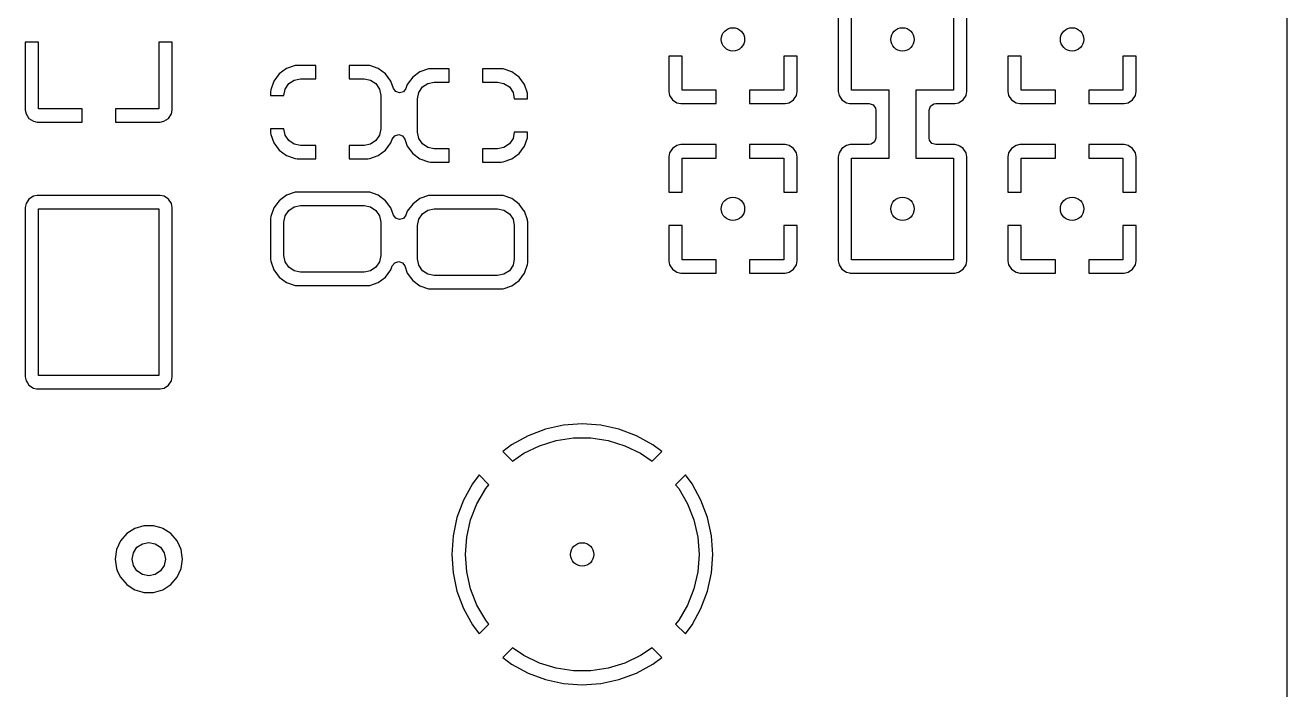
# Model space of a CAD drawing. Extents: x 0.21 to 2.99, y 0.21 to 2.19.
# Drawn here: x 2.246 to 2.99, y 1.379 to 1.771 of the extents above; entities that cross this region are included whole.
import ezdxf

# ---------------------------------------------------------------- set-up
doc = ezdxf.new("R2010")
doc.units = 0
doc.header["$MEASUREMENT"] = 0
doc.layers.add('BLACK', color=7, linetype='CONTINUOUS')

msp = doc.modelspace()

# ---------------------------------------------------------------- linework, layer by layer
at = {"layer": 'BLACK', "linetype": 'CONTINUOUS'}
for p, q in [((2.98959, 2.18429), (2.98959, 0.215709)), ((2.80089, 1.75276), (2.80089, 1.79338)), ((2.79299, 1.7926), (2.79299, 1.7326)), ((2.73299, 1.7326), (2.73299, 1.78146)), ((2.7251, 1.77658), (2.7251, 1.73182)), ((2.25354, 1.76102), (2.24567, 1.76102)), ((2.24567, 1.76102), (2.24567, 1.72088)), ((2.25354, 1.72165), (2.25354, 1.76102)), ((2.33228, 1.76102), (2.32441, 1.76102)), ((2.32441, 1.76102), (2.32441, 1.72165)), ((2.33228, 1.72953), (2.33228, 1.76102)), ((2.62512, 1.75276), (2.62512, 1.75276)), ((2.62512, 1.75276), (2.62512, 1.73182)), ((2.63299, 1.75276), (2.62512, 1.75276)), ((2.63299, 1.7326), (2.63299, 1.75276)), ((2.70087, 1.75276), (2.69299, 1.75276)), ((2.69299, 1.75276), (2.69299, 1.7326)), ((2.70087, 1.73182), (2.70087, 1.75276)), ((2.70087, 1.75276), (2.70087, 1.75276)), ((2.80089, 1.73182), (2.80089, 1.75276)), ((2.83299, 1.75276), (2.82512, 1.75276)), ((2.82512, 1.75276), (2.82512, 1.75276)), ((2.82512, 1.75276), (2.82512, 1.73182)), ((2.83299, 1.7326), (2.83299, 1.75276)), ((2.90087, 1.75276), (2.89299, 1.75276)), ((2.89299, 1.75276), (2.89299, 1.7326)), ((2.90087, 1.73182), (2.90087, 1.75276)), ((2.90087, 1.75276), (2.90087, 1.75276)), ((2.3954, 1.7422), (2.39223, 1.7379)), ((2.3997, 1.74537), (2.3954, 1.7422)), ((2.3954, 1.7422), (2.3954, 1.7422)), ((2.40474, 1.74713), (2.3997, 1.74537)), ((2.40594, 1.74724), (2.40474, 1.74713)), ((2.40474, 1.74713), (2.40474, 1.74713)), ((2.41693, 1.74724), (2.40594, 1.74724)), ((2.41693, 1.73937), (2.41693, 1.74724)), ((2.41693, 1.74724), (2.41693, 1.74724)), ((2.44761, 1.74724), (2.43661, 1.74724)), ((2.43661, 1.74724), (2.43661, 1.74724)), ((2.43661, 1.74724), (2.43661, 1.73937)), ((2.4488, 1.74713), (2.44761, 1.74724)), ((2.45384, 1.74537), (2.4488, 1.74713)), ((2.45814, 1.7422), (2.45384, 1.74537)), ((2.46131, 1.7379), (2.45814, 1.7422)), ((2.45814, 1.7422), (2.45814, 1.7422)), ((2.47844, 1.7434), (2.47414, 1.74023)), ((2.48348, 1.74516), (2.47844, 1.7434)), ((2.48468, 1.74528), (2.48348, 1.74516)), ((2.48348, 1.74516), (2.48348, 1.74516)), ((2.49567, 1.74528), (2.48468, 1.74528)), ((2.49567, 1.7374), (2.49567, 1.74528)), ((2.49567, 1.74528), (2.49567, 1.74528)), ((2.51535, 1.74528), (2.51535, 1.7374)), ((2.52635, 1.74528), (2.51535, 1.74528)), ((2.51535, 1.74528), (2.51535, 1.74528)), ((2.52754, 1.74516), (2.52635, 1.74528)), ((2.53258, 1.7434), (2.52754, 1.74516)), ((2.53688, 1.74023), (2.53258, 1.7434)), ((2.39223, 1.7379), (2.39047, 1.73286)), ((2.39898, 1.73329), (2.40111, 1.73649)), ((2.40111, 1.73649), (2.4043, 1.73862)), ((2.4043, 1.73862), (2.40807, 1.73937)), ((2.40807, 1.73937), (2.41693, 1.73937)), ((2.43661, 1.73937), (2.44547, 1.73937)), ((2.44547, 1.73937), (2.44924, 1.73862)), ((2.44924, 1.73862), (2.45243, 1.73649)), ((2.45243, 1.73649), (2.45457, 1.73329)), ((2.46281, 1.73363), (2.46131, 1.7379)), ((2.46412, 1.73181), (2.46281, 1.73363)), ((2.47016, 1.73363), (2.46871, 1.73171)), ((2.47097, 1.73593), (2.47016, 1.73363)), ((2.47414, 1.74023), (2.47097, 1.73593)), ((2.47414, 1.74023), (2.47414, 1.74023)), ((2.47772, 1.73133), (2.47985, 1.73452)), ((2.47985, 1.73452), (2.48304, 1.73665)), ((2.48304, 1.73665), (2.48681, 1.7374)), ((2.48681, 1.7374), (2.49567, 1.7374)), ((2.51535, 1.7374), (2.52421, 1.7374)), ((2.52421, 1.7374), (2.52798, 1.73665)), ((2.52798, 1.73665), (2.53117, 1.73452)), ((2.53117, 1.73452), (2.53331, 1.73133)), ((2.54005, 1.73593), (2.53688, 1.74023)), ((2.53688, 1.74023), (2.53688, 1.74023)), ((2.54182, 1.73089), (2.54005, 1.73593)), ((2.33228, 1.72088), (2.33228, 1.72953)), ((2.39047, 1.73286), (2.39035, 1.73166)), ((2.39035, 1.73166), (2.39035, 1.72953)), ((2.39035, 1.72953), (2.39823, 1.72953)), ((2.39035, 1.72953), (2.39035, 1.72953)), ((2.39823, 1.72953), (2.39898, 1.73329)), ((2.45457, 1.73329), (2.45531, 1.72953)), ((2.45531, 1.72953), (2.45531, 1.70984)), ((2.4664, 1.73102), (2.46412, 1.73181)), ((2.46871, 1.73171), (2.4664, 1.73102)), ((2.47697, 1.72756), (2.47772, 1.73133)), ((2.47697, 1.70787), (2.47697, 1.72756)), ((2.53331, 1.73133), (2.53406, 1.72756)), ((2.53406, 1.72756), (2.54193, 1.72756)), ((2.54193, 1.72969), (2.54182, 1.73089)), ((2.54182, 1.73089), (2.54182, 1.73089)), ((2.54193, 1.72756), (2.54193, 1.72969)), ((2.54193, 1.72756), (2.54193, 1.72756)), ((2.62512, 1.73182), (2.62512, 1.73182)), ((2.62512, 1.73182), (2.62557, 1.72953)), ((2.62557, 1.72953), (2.62732, 1.72692)), ((2.62732, 1.72692), (2.62732, 1.72692)), ((2.62732, 1.72692), (2.62992, 1.72518)), ((2.65315, 1.7326), (2.63299, 1.7326)), ((2.65315, 1.72472), (2.65315, 1.7326)), ((2.69299, 1.7326), (2.67283, 1.7326)), ((2.67283, 1.7326), (2.67283, 1.72472)), ((2.69606, 1.72518), (2.69867, 1.72692)), ((2.69867, 1.72692), (2.70041, 1.72953)), ((2.69867, 1.72692), (2.69867, 1.72692)), ((2.70041, 1.72953), (2.70087, 1.73182)), ((2.70087, 1.73182), (2.70087, 1.73182)), ((2.7251, 1.73182), (2.7251, 1.73182)), ((2.7251, 1.73182), (2.72555, 1.72953)), ((2.72555, 1.72953), (2.72556, 1.72952)), ((2.72556, 1.72952), (2.7273, 1.72691)), ((2.7273, 1.72691), (2.72991, 1.72516)), ((2.75512, 1.7326), (2.73299, 1.7326)), ((2.75512, 1.6926), (2.75512, 1.7326)), ((2.79299, 1.7326), (2.77087, 1.7326)), ((2.77087, 1.7326), (2.77087, 1.6926)), ((2.79607, 1.72516), (2.79868, 1.72691)), ((2.79868, 1.72691), (2.80043, 1.72952)), ((2.80043, 1.72952), (2.80089, 1.73182)), ((2.82512, 1.73182), (2.82512, 1.73182)), ((2.82512, 1.73182), (2.82557, 1.72953)), ((2.82557, 1.72953), (2.82732, 1.72692)), ((2.82732, 1.72692), (2.82732, 1.72692)), ((2.82732, 1.72692), (2.82992, 1.72518)), ((2.85315, 1.7326), (2.83299, 1.7326)), ((2.85315, 1.72472), (2.85315, 1.7326)), ((2.89299, 1.7326), (2.87283, 1.7326)), ((2.87283, 1.7326), (2.87283, 1.72472)), ((2.89606, 1.72518), (2.89867, 1.72692)), ((2.89867, 1.72692), (2.90041, 1.72953)), ((2.89867, 1.72692), (2.89867, 1.72692)), ((2.90041, 1.72953), (2.90087, 1.73182)), ((2.90087, 1.73182), (2.90087, 1.73182)), ((2.24567, 1.72088), (2.24613, 1.71858)), ((2.24613, 1.71858), (2.24787, 1.71598)), ((2.27913, 1.72165), (2.25354, 1.72165)), ((2.27913, 1.71378), (2.27913, 1.72165)), ((2.32441, 1.72165), (2.29882, 1.72165)), ((2.29882, 1.72165), (2.29882, 1.71378)), ((2.33009, 1.71598), (2.33183, 1.71858)), ((2.33183, 1.71858), (2.33228, 1.72088)), ((2.33228, 1.72088), (2.33228, 1.72088)), ((2.62992, 1.72518), (2.63222, 1.72472)), ((2.63222, 1.72472), (2.63222, 1.72472)), ((2.63222, 1.72472), (2.65315, 1.72472)), ((2.65315, 1.72472), (2.65315, 1.72472)), ((2.67283, 1.72472), (2.67283, 1.72472)), ((2.67283, 1.72472), (2.69377, 1.72472)), ((2.69377, 1.72472), (2.69606, 1.72518)), ((2.69377, 1.72472), (2.69377, 1.72472)), ((2.72991, 1.72516), (2.73166, 1.72481)), ((2.73166, 1.72481), (2.73221, 1.7247)), ((2.73221, 1.7247), (2.73221, 1.7247)), ((2.73221, 1.7247), (2.73221, 1.7247)), ((2.73221, 1.7247), (2.74333, 1.7247)), ((2.74333, 1.7247), (2.74562, 1.72396)), ((2.74562, 1.72396), (2.74703, 1.72201)), ((2.74703, 1.72201), (2.74722, 1.72081)), ((2.74722, 1.72081), (2.74722, 1.70439)), ((2.77876, 1.72081), (2.7795, 1.7231)), ((2.77876, 1.70439), (2.77876, 1.72081)), ((2.7795, 1.7231), (2.78145, 1.72451)), ((2.78145, 1.72451), (2.78266, 1.7247)), ((2.78266, 1.7247), (2.79377, 1.7247)), ((2.79377, 1.7247), (2.79607, 1.72516)), ((2.79377, 1.7247), (2.79377, 1.7247)), ((2.82992, 1.72518), (2.83222, 1.72472)), ((2.83222, 1.72472), (2.83222, 1.72472)), ((2.83222, 1.72472), (2.85315, 1.72472)), ((2.85315, 1.72472), (2.85315, 1.72472)), ((2.87283, 1.72472), (2.87283, 1.72472)), ((2.87283, 1.72472), (2.89377, 1.72472)), ((2.89377, 1.72472), (2.89606, 1.72518)), ((2.89377, 1.72472), (2.89377, 1.72472)), ((2.24787, 1.71598), (2.24787, 1.71598)), ((2.24787, 1.71598), (2.25047, 1.71424)), ((2.25047, 1.71424), (2.25277, 1.71378)), ((2.25277, 1.71378), (2.25277, 1.71378)), ((2.25277, 1.71378), (2.27913, 1.71378)), ((2.27913, 1.71378), (2.27913, 1.71378)), ((2.27913, 1.71378), (2.27913, 1.71378)), ((2.29882, 1.71378), (2.32518, 1.71378)), ((2.29882, 1.71378), (2.29882, 1.71378)), ((2.32518, 1.71378), (2.32519, 1.71378)), ((2.32519, 1.71378), (2.32748, 1.71424)), ((2.32748, 1.71424), (2.33009, 1.71598)), ((2.33009, 1.71598), (2.33009, 1.71598)), ((2.39823, 1.70984), (2.39035, 1.70984)), ((2.39035, 1.70984), (2.39035, 1.70984)), ((2.39035, 1.70984), (2.39035, 1.70771)), ((2.39035, 1.70771), (2.39047, 1.70651)), ((2.39047, 1.70651), (2.39047, 1.70651)), ((2.39047, 1.70651), (2.39223, 1.70147)), ((2.39898, 1.70608), (2.39823, 1.70984)), ((2.40111, 1.70288), (2.39898, 1.70608)), ((2.45457, 1.70608), (2.45243, 1.70288)), ((2.45531, 1.70984), (2.45457, 1.70608)), ((2.46131, 1.70147), (2.46212, 1.70377)), ((2.46212, 1.70377), (2.46358, 1.70569)), ((2.46358, 1.70569), (2.46588, 1.70638)), ((2.46588, 1.70638), (2.46816, 1.70559)), ((2.46816, 1.70559), (2.46948, 1.70377)), ((2.46948, 1.70377), (2.47097, 1.6995)), ((2.47772, 1.70411), (2.47697, 1.70787)), ((2.47985, 1.70091), (2.47772, 1.70411)), ((2.53331, 1.70411), (2.53117, 1.70091)), ((2.53406, 1.70787), (2.53331, 1.70411)), ((2.54193, 1.70787), (2.53406, 1.70787)), ((2.54005, 1.6995), (2.54182, 1.70454)), ((2.54182, 1.70454), (2.54193, 1.70574)), ((2.54193, 1.70574), (2.54193, 1.70787)), ((2.54193, 1.70787), (2.54193, 1.70787)), ((2.54193, 1.70574), (2.54193, 1.70574)), ((2.74722, 1.70439), (2.74648, 1.7021)), ((2.77895, 1.70319), (2.77876, 1.70439)), ((2.39223, 1.70147), (2.3954, 1.69717)), ((2.3954, 1.69717), (2.3954, 1.69717)), ((2.3954, 1.69717), (2.3997, 1.694)), ((2.4043, 1.70075), (2.40111, 1.70288)), ((2.40807, 1.7), (2.4043, 1.70075)), ((2.41693, 1.7), (2.40807, 1.7)), ((2.41693, 1.69213), (2.41693, 1.7)), ((2.44547, 1.7), (2.43661, 1.7)), ((2.43661, 1.7), (2.43661, 1.69213)), ((2.44924, 1.70075), (2.44547, 1.7)), ((2.45243, 1.70288), (2.44924, 1.70075)), ((2.45384, 1.694), (2.45814, 1.69717)), ((2.45814, 1.69717), (2.46131, 1.70147)), ((2.45814, 1.69717), (2.45814, 1.69717)), ((2.47097, 1.6995), (2.47414, 1.69521)), ((2.48304, 1.69878), (2.47985, 1.70091)), ((2.48681, 1.69803), (2.48304, 1.69878)), ((2.49567, 1.69803), (2.48681, 1.69803)), ((2.49567, 1.69016), (2.49567, 1.69803)), ((2.52421, 1.69803), (2.51535, 1.69803)), ((2.51535, 1.69803), (2.51535, 1.69016)), ((2.52798, 1.69878), (2.52421, 1.69803)), ((2.53117, 1.70091), (2.52798, 1.69878)), ((2.53688, 1.69521), (2.54005, 1.6995)), ((2.62732, 1.69828), (2.62557, 1.69567)), ((2.62992, 1.70002), (2.62732, 1.69828)), ((2.62732, 1.69828), (2.62732, 1.69828)), ((2.63222, 1.70047), (2.62992, 1.70002)), ((2.65315, 1.70047), (2.63222, 1.70047)), ((2.65315, 1.6926), (2.65315, 1.70047)), ((2.69377, 1.70047), (2.67283, 1.70047)), ((2.67283, 1.70047), (2.67283, 1.6926)), ((2.69606, 1.70002), (2.69377, 1.70047)), ((2.69867, 1.69828), (2.69606, 1.70002)), ((2.70041, 1.69567), (2.69867, 1.69828)), ((2.69867, 1.69828), (2.69867, 1.69828)), ((2.7273, 1.69829), (2.72556, 1.69568)), ((2.72991, 1.70003), (2.7273, 1.69829)), ((2.7273, 1.69829), (2.7273, 1.69829)), ((2.73221, 1.70049), (2.72991, 1.70003)), ((2.72991, 1.70003), (2.72991, 1.70003)), ((2.74333, 1.70049), (2.73221, 1.70049)), ((2.73221, 1.70049), (2.73221, 1.70049)), ((2.73221, 1.70049), (2.73221, 1.70049)), ((2.74453, 1.70068), (2.74333, 1.70049)), ((2.74648, 1.7021), (2.74453, 1.70068)), ((2.78037, 1.70124), (2.77895, 1.70319)), ((2.78266, 1.70049), (2.78037, 1.70124)), ((2.79377, 1.70049), (2.78266, 1.70049)), ((2.79607, 1.70003), (2.79377, 1.70049)), ((2.79377, 1.70049), (2.79377, 1.70049)), ((2.79377, 1.70049), (2.79377, 1.70049)), ((2.79687, 1.6995), (2.79607, 1.70003)), ((2.79607, 1.70003), (2.79607, 1.70003)), ((2.79607, 1.70003), (2.79607, 1.70003)), ((2.79607, 1.70003), (2.79607, 1.70003)), ((2.79868, 1.69829), (2.79687, 1.6995)), ((2.80043, 1.69568), (2.79868, 1.69829)), ((2.82732, 1.69828), (2.82557, 1.69567)), ((2.82992, 1.70002), (2.82732, 1.69828)), ((2.82732, 1.69828), (2.82732, 1.69828)), ((2.83222, 1.70047), (2.82992, 1.70002)), ((2.85315, 1.70047), (2.83222, 1.70047)), ((2.85315, 1.6926), (2.85315, 1.70047)), ((2.89377, 1.70047), (2.87283, 1.70047)), ((2.87283, 1.70047), (2.87283, 1.6926)), ((2.89606, 1.70002), (2.89377, 1.70047)), ((2.89867, 1.69828), (2.89606, 1.70002)), ((2.90041, 1.69567), (2.89867, 1.69828)), ((2.89867, 1.69828), (2.89867, 1.69828)), ((2.3997, 1.694), (2.40474, 1.69224)), ((2.40474, 1.69224), (2.40594, 1.69213)), ((2.40594, 1.69213), (2.41693, 1.69213)), ((2.41693, 1.69213), (2.41693, 1.69213)), ((2.43661, 1.69213), (2.44761, 1.69213)), ((2.43661, 1.69213), (2.43661, 1.69213)), ((2.44761, 1.69213), (2.4488, 1.69224)), ((2.4488, 1.69224), (2.45384, 1.694)), ((2.4488, 1.69224), (2.4488, 1.69224)), ((2.47414, 1.69521), (2.47414, 1.69521)), ((2.47414, 1.69521), (2.47844, 1.69203)), ((2.47844, 1.69203), (2.48348, 1.69027)), ((2.48348, 1.69027), (2.48468, 1.69016)), ((2.48468, 1.69016), (2.49567, 1.69016)), ((2.49567, 1.69016), (2.49567, 1.69016)), ((2.51535, 1.69016), (2.51535, 1.69016)), ((2.51535, 1.69016), (2.52635, 1.69016)), ((2.52635, 1.69016), (2.52754, 1.69027)), ((2.52754, 1.69027), (2.53258, 1.69203)), ((2.52754, 1.69027), (2.52754, 1.69027)), ((2.53258, 1.69203), (2.53688, 1.69521)), ((2.53688, 1.69521), (2.53688, 1.69521)), ((2.62557, 1.69567), (2.62512, 1.69337)), ((2.62512, 1.69337), (2.62512, 1.69337)), ((2.62512, 1.69337), (2.62512, 1.67244)), ((2.63299, 1.67244), (2.63299, 1.6926)), ((2.63299, 1.6926), (2.65315, 1.6926)), ((2.67283, 1.6926), (2.69299, 1.6926)), ((2.69299, 1.6926), (2.69299, 1.67244)), ((2.70087, 1.69337), (2.70041, 1.69567)), ((2.70087, 1.67244), (2.70087, 1.69337)), ((2.70087, 1.69337), (2.70087, 1.69337)), ((2.72556, 1.69568), (2.7251, 1.69338)), ((2.7251, 1.69338), (2.7251, 1.69338)), ((2.7251, 1.69338), (2.7251, 1.63182)), ((2.72556, 1.69568), (2.72556, 1.69568)), ((2.73299, 1.6326), (2.73299, 1.6926)), ((2.73299, 1.6926), (2.75512, 1.6926)), ((2.77087, 1.6926), (2.79299, 1.6926)), ((2.79299, 1.6926), (2.79299, 1.6326)), ((2.80089, 1.69338), (2.80043, 1.69568)), ((2.80089, 1.65276), (2.80089, 1.69338)), ((2.82557, 1.69567), (2.82512, 1.69337)), ((2.82512, 1.69337), (2.82512, 1.69337)), ((2.82512, 1.69337), (2.82512, 1.67244)), ((2.83299, 1.67244), (2.83299, 1.6926)), ((2.83299, 1.6926), (2.85315, 1.6926)), ((2.87283, 1.6926), (2.89299, 1.6926)), ((2.89299, 1.6926), (2.89299, 1.67244)), ((2.90087, 1.69337), (2.90041, 1.69567)), ((2.90087, 1.67244), (2.90087, 1.69337)), ((2.90087, 1.69337), (2.90087, 1.69337)), ((2.24785, 1.66829), (2.24611, 1.66568)), ((2.25046, 1.67003), (2.24785, 1.66829)), ((2.24785, 1.66829), (2.24785, 1.66829)), ((2.25277, 1.67049), (2.25046, 1.67003)), ((2.25046, 1.67003), (2.25046, 1.67003)), ((2.32519, 1.67049), (2.25277, 1.67049)), ((2.25277, 1.67049), (2.25277, 1.67049)), ((2.25277, 1.67049), (2.25277, 1.67049)), ((2.32749, 1.67003), (2.32519, 1.67049)), ((2.32519, 1.67049), (2.32519, 1.67049)), ((2.32961, 1.66861), (2.32749, 1.67003)), ((2.32749, 1.67003), (2.32749, 1.67003)), ((2.32749, 1.67003), (2.32749, 1.67003)), ((2.32749, 1.67003), (2.32749, 1.67003)), ((2.3301, 1.66829), (2.32961, 1.66861)), ((2.33185, 1.66568), (2.3301, 1.66829)), ((2.39539, 1.66741), (2.39221, 1.66311)), ((2.39969, 1.67058), (2.39539, 1.66741)), ((2.39539, 1.66741), (2.39539, 1.66741)), ((2.40474, 1.67235), (2.39969, 1.67058)), ((2.40593, 1.67246), (2.40474, 1.67235)), ((2.40474, 1.67235), (2.40474, 1.67235)), ((2.44761, 1.67246), (2.40593, 1.67246)), ((2.40593, 1.67246), (2.40593, 1.67246)), ((2.44881, 1.67235), (2.44761, 1.67246)), ((2.44761, 1.67246), (2.44761, 1.67246)), ((2.45385, 1.67058), (2.44881, 1.67235)), ((2.44881, 1.67235), (2.44881, 1.67235)), ((2.45816, 1.66741), (2.45385, 1.67058)), ((2.46133, 1.66311), (2.45816, 1.66741)), ((2.45816, 1.66741), (2.45816, 1.66741)), ((2.45816, 1.66741), (2.45816, 1.66741)), ((2.45816, 1.66741), (2.45816, 1.66741)), ((2.45816, 1.66741), (2.45816, 1.66741)), ((2.47843, 1.66861), (2.47413, 1.66544)), ((2.48348, 1.67038), (2.47843, 1.66861)), ((2.48467, 1.67049), (2.48348, 1.67038)), ((2.48348, 1.67038), (2.48348, 1.67038)), ((2.52635, 1.67049), (2.48467, 1.67049)), ((2.48467, 1.67049), (2.48467, 1.67049)), ((2.52755, 1.67038), (2.52635, 1.67049)), ((2.52635, 1.67049), (2.52635, 1.67049)), ((2.53259, 1.66861), (2.52755, 1.67038)), ((2.52755, 1.67038), (2.52755, 1.67038)), ((2.5369, 1.66544), (2.53259, 1.66861)), ((2.62512, 1.67244), (2.62512, 1.67244)), ((2.62512, 1.67244), (2.63299, 1.67244)), ((2.69299, 1.67244), (2.70087, 1.67244)), ((2.70087, 1.67244), (2.70087, 1.67244)), ((2.82512, 1.67244), (2.82512, 1.67244)), ((2.82512, 1.67244), (2.83299, 1.67244)), ((2.89299, 1.67244), (2.90087, 1.67244)), ((2.90087, 1.67244), (2.90087, 1.67244)), ((2.24611, 1.66568), (2.24565, 1.66338)), ((2.24565, 1.66338), (2.24565, 1.66338)), ((2.24565, 1.66338), (2.24565, 1.5634)), ((2.24611, 1.66568), (2.24611, 1.66568)), ((2.25354, 1.56417), (2.25354, 1.6626)), ((2.25354, 1.6626), (2.32441, 1.6626)), ((2.32441, 1.6626), (2.32441, 1.56417)), ((2.3323, 1.66338), (2.33185, 1.66568)), ((2.3323, 1.6329), (2.3323, 1.66338)), ((2.39221, 1.66311), (2.39045, 1.65806)), ((2.39898, 1.65849), (2.40111, 1.66168)), ((2.40111, 1.66168), (2.4043, 1.66382)), ((2.4043, 1.66382), (2.40807, 1.66457)), ((2.40807, 1.66457), (2.44547, 1.66457)), ((2.44547, 1.66457), (2.44924, 1.66382)), ((2.44924, 1.66382), (2.45243, 1.66168)), ((2.45243, 1.66168), (2.45457, 1.65849)), ((2.46281, 1.65889), (2.46133, 1.66311)), ((2.46133, 1.66311), (2.46133, 1.66311)), ((2.46133, 1.66311), (2.46133, 1.66311)), ((2.47095, 1.66114), (2.47016, 1.65889)), ((2.47413, 1.66544), (2.47095, 1.66114)), ((2.47413, 1.66544), (2.47413, 1.66544)), ((2.47772, 1.65652), (2.47985, 1.65972)), ((2.47985, 1.65972), (2.48304, 1.66185)), ((2.48304, 1.66185), (2.48681, 1.6626)), ((2.48681, 1.6626), (2.52421, 1.6626)), ((2.52421, 1.6626), (2.52798, 1.66185)), ((2.52798, 1.66185), (2.53117, 1.65972)), ((2.53117, 1.65972), (2.53331, 1.65652)), ((2.53997, 1.66128), (2.5369, 1.66544)), ((2.5369, 1.66544), (2.5369, 1.66544)), ((2.5369, 1.66544), (2.5369, 1.66544)), ((2.5369, 1.66544), (2.5369, 1.66544)), ((2.5369, 1.66544), (2.5369, 1.66544)), ((2.54007, 1.66114), (2.53997, 1.66128)), ((2.54184, 1.65609), (2.54007, 1.66114)), ((2.39045, 1.65806), (2.39033, 1.65686)), ((2.39033, 1.65686), (2.39033, 1.6329)), ((2.39045, 1.65806), (2.39045, 1.65806)), ((2.39823, 1.65472), (2.39898, 1.65849)), ((2.39823, 1.63504), (2.39823, 1.65472)), ((2.45457, 1.65849), (2.45531, 1.65472)), ((2.45531, 1.65472), (2.45531, 1.63504)), ((2.46412, 1.65707), (2.46281, 1.65889)), ((2.4664, 1.65628), (2.46412, 1.65707)), ((2.46871, 1.65697), (2.4664, 1.65628)), ((2.47016, 1.65889), (2.46871, 1.65697)), ((2.47697, 1.65276), (2.47772, 1.65652)), ((2.47697, 1.63307), (2.47697, 1.65276)), ((2.53331, 1.65652), (2.53406, 1.65276)), ((2.53406, 1.65276), (2.53406, 1.63307)), ((2.5419, 1.65545), (2.54184, 1.65609)), ((2.54195, 1.65489), (2.5419, 1.65545)), ((2.54195, 1.65276), (2.54195, 1.65489)), ((2.54195, 1.65489), (2.54195, 1.65489)), ((2.54195, 1.63093), (2.54195, 1.65276)), ((2.63299, 1.65276), (2.62512, 1.65276)), ((2.62512, 1.65276), (2.62512, 1.65276)), ((2.62512, 1.65276), (2.62512, 1.63182)), ((2.63299, 1.6326), (2.63299, 1.65276)), ((2.70087, 1.65276), (2.69299, 1.65276)), ((2.69299, 1.65276), (2.69299, 1.6326)), ((2.70087, 1.63182), (2.70087, 1.65276)), ((2.70087, 1.65276), (2.70087, 1.65276)), ((2.80089, 1.63182), (2.80089, 1.65276)), ((2.83299, 1.65276), (2.82512, 1.65276)), ((2.82512, 1.65276), (2.82512, 1.65276)), ((2.82512, 1.65276), (2.82512, 1.63182)), ((2.83299, 1.6326), (2.83299, 1.65276)), ((2.90087, 1.65276), (2.89299, 1.65276)), ((2.89299, 1.65276), (2.89299, 1.6326)), ((2.90087, 1.63182), (2.90087, 1.65276)), ((2.90087, 1.65276), (2.90087, 1.65276)), ((2.3323, 1.5634), (2.3323, 1.6329)), ((2.39033, 1.6329), (2.39045, 1.6317)), ((2.39045, 1.6317), (2.39045, 1.6317)), ((2.39045, 1.6317), (2.39221, 1.62666)), ((2.39898, 1.63127), (2.39823, 1.63504)), ((2.40111, 1.62808), (2.39898, 1.63127)), ((2.45457, 1.63127), (2.45243, 1.62808)), ((2.45531, 1.63504), (2.45457, 1.63127)), ((2.46212, 1.62891), (2.46358, 1.63083)), ((2.46358, 1.63083), (2.46588, 1.63152)), ((2.46588, 1.63152), (2.46816, 1.63072)), ((2.46816, 1.63072), (2.46948, 1.62891)), ((2.47772, 1.6293), (2.47697, 1.63307)), ((2.47985, 1.62611), (2.47772, 1.6293)), ((2.53331, 1.6293), (2.53117, 1.62611)), ((2.53406, 1.63307), (2.53331, 1.6293)), ((2.54007, 1.62469), (2.54184, 1.62974)), ((2.54184, 1.62974), (2.54195, 1.63093)), ((2.54195, 1.63093), (2.54195, 1.63093)), ((2.62512, 1.63182), (2.62512, 1.63182)), ((2.62512, 1.63182), (2.62557, 1.62953)), ((2.62557, 1.62953), (2.62732, 1.62692)), ((2.65315, 1.6326), (2.63299, 1.6326)), ((2.65315, 1.62472), (2.65315, 1.6326)), ((2.69299, 1.6326), (2.67283, 1.6326)), ((2.67283, 1.6326), (2.67283, 1.62472)), ((2.69867, 1.62692), (2.70041, 1.62953)), ((2.70041, 1.62953), (2.70087, 1.63182)), ((2.70087, 1.63182), (2.70087, 1.63182)), ((2.7251, 1.63182), (2.7251, 1.63182)), ((2.7251, 1.63182), (2.72556, 1.62952)), ((2.72556, 1.62952), (2.72556, 1.62952)), ((2.72556, 1.62952), (2.72729, 1.62692)), ((2.79299, 1.6326), (2.73299, 1.6326)), ((2.79868, 1.62691), (2.80043, 1.62952)), ((2.80043, 1.62952), (2.80089, 1.63182)), ((2.82512, 1.63182), (2.82512, 1.63182)), ((2.82512, 1.63182), (2.82557, 1.62953)), ((2.82557, 1.62953), (2.82732, 1.62692)), ((2.85315, 1.6326), (2.83299, 1.6326)), ((2.85315, 1.62472), (2.85315, 1.6326)), ((2.89299, 1.6326), (2.87283, 1.6326)), ((2.87283, 1.6326), (2.87283, 1.62472)), ((2.89867, 1.62692), (2.90041, 1.62953)), ((2.90041, 1.62953), (2.90087, 1.63182)), ((2.90087, 1.63182), (2.90087, 1.63182)), ((2.39221, 1.62666), (2.39539, 1.62236)), ((2.39539, 1.62236), (2.39539, 1.62236)), ((2.39539, 1.62236), (2.39539, 1.62236)), ((2.39539, 1.62236), (2.39539, 1.62236)), ((2.39539, 1.62236), (2.39539, 1.62236)), ((2.39539, 1.62236), (2.39969, 1.61918)), ((2.4043, 1.62595), (2.40111, 1.62808)), ((2.40807, 1.6252), (2.4043, 1.62595)), ((2.44547, 1.6252), (2.40807, 1.6252)), ((2.44924, 1.62595), (2.44547, 1.6252)), ((2.45243, 1.62808), (2.44924, 1.62595)), ((2.45385, 1.61918), (2.45816, 1.62236)), ((2.45816, 1.62236), (2.46133, 1.62666)), ((2.46133, 1.62666), (2.46212, 1.62891)), ((2.46948, 1.62891), (2.47095, 1.62469)), ((2.47095, 1.62469), (2.47413, 1.62039)), ((2.48304, 1.62398), (2.47985, 1.62611)), ((2.48681, 1.62323), (2.48304, 1.62398)), ((2.52421, 1.62323), (2.48681, 1.62323)), ((2.52798, 1.62398), (2.52421, 1.62323)), ((2.53117, 1.62611), (2.52798, 1.62398)), ((2.5369, 1.62039), (2.54007, 1.62469)), ((2.62732, 1.62692), (2.62732, 1.62692)), ((2.62732, 1.62692), (2.62992, 1.62518)), ((2.62992, 1.62518), (2.63222, 1.62472)), ((2.63222, 1.62472), (2.63222, 1.62472)), ((2.63222, 1.62472), (2.65315, 1.62472)), ((2.65315, 1.62472), (2.65315, 1.62472)), ((2.67283, 1.62472), (2.67283, 1.62472)), ((2.67283, 1.62472), (2.69377, 1.62472)), ((2.69377, 1.62472), (2.69606, 1.62518)), ((2.69377, 1.62472), (2.69377, 1.62472)), ((2.69606, 1.62518), (2.69867, 1.62692)), ((2.69867, 1.62692), (2.69867, 1.62692)), ((2.72729, 1.62692), (2.7273, 1.62691)), ((2.7273, 1.62691), (2.72991, 1.62516)), ((2.72991, 1.62516), (2.73166, 1.62481)), ((2.73166, 1.62481), (2.73221, 1.6247)), ((2.73221, 1.6247), (2.73221, 1.6247)), ((2.73221, 1.6247), (2.73221, 1.6247)), ((2.73221, 1.6247), (2.73221, 1.6247)), ((2.73221, 1.6247), (2.79377, 1.6247)), ((2.79377, 1.6247), (2.79607, 1.62516)), ((2.79377, 1.6247), (2.79377, 1.6247)), ((2.79607, 1.62516), (2.79868, 1.62691)), ((2.82732, 1.62692), (2.82732, 1.62692)), ((2.82732, 1.62692), (2.82992, 1.62518)), ((2.82992, 1.62518), (2.83222, 1.62472)), ((2.83222, 1.62472), (2.83222, 1.62472)), ((2.83222, 1.62472), (2.85315, 1.62472)), ((2.85315, 1.62472), (2.85315, 1.62472)), ((2.87283, 1.62472), (2.87283, 1.62472)), ((2.87283, 1.62472), (2.89377, 1.62472)), ((2.89377, 1.62472), (2.89606, 1.62518)), ((2.89377, 1.62472), (2.89377, 1.62472)), ((2.89606, 1.62518), (2.89867, 1.62692)), ((2.89867, 1.62692), (2.89867, 1.62692)), ((2.39969, 1.61918), (2.39969, 1.61918)), ((2.39969, 1.61918), (2.39969, 1.61918)), ((2.39969, 1.61918), (2.40474, 1.61742)), ((2.40474, 1.61742), (2.40593, 1.6173)), ((2.40593, 1.6173), (2.40593, 1.6173)), ((2.40593, 1.6173), (2.40593, 1.6173)), ((2.40593, 1.6173), (2.44761, 1.6173)), ((2.44761, 1.6173), (2.44881, 1.61742)), ((2.44761, 1.6173), (2.44761, 1.6173)), ((2.44881, 1.61742), (2.45385, 1.61918)), ((2.47413, 1.62039), (2.47413, 1.62039)), ((2.47413, 1.62039), (2.47413, 1.62039)), ((2.47413, 1.62039), (2.47413, 1.62039)), ((2.47413, 1.62039), (2.47413, 1.62039)), ((2.47413, 1.62039), (2.47843, 1.61721)), ((2.47843, 1.61721), (2.47843, 1.61721)), ((2.47843, 1.61721), (2.47843, 1.61721)), ((2.47843, 1.61721), (2.48348, 1.61545)), ((2.48348, 1.61545), (2.48467, 1.61533)), ((2.48467, 1.61533), (2.48467, 1.61533)), ((2.48467, 1.61533), (2.48467, 1.61533)), ((2.48467, 1.61533), (2.52635, 1.61533)), ((2.52635, 1.61533), (2.52755, 1.61545)), ((2.52635, 1.61533), (2.52635, 1.61533)), ((2.52755, 1.61545), (2.53259, 1.61721)), ((2.53259, 1.61721), (2.5369, 1.62039)), ((2.24565, 1.5634), (2.24611, 1.56109)), ((2.24565, 1.5634), (2.24565, 1.5634)), ((2.32441, 1.56417), (2.25354, 1.56417)), ((2.33185, 1.56109), (2.3323, 1.5634)), ((2.24611, 1.56109), (2.24611, 1.56109)), ((2.24611, 1.56109), (2.2469, 1.55991)), ((2.2469, 1.55991), (2.24785, 1.55848)), ((2.24785, 1.55848), (2.25046, 1.55674)), ((2.25046, 1.55674), (2.25221, 1.55639)), ((2.25221, 1.55639), (2.25277, 1.55628)), ((2.25277, 1.55628), (2.25277, 1.55628)), ((2.25277, 1.55628), (2.25277, 1.55628)), ((2.25277, 1.55628), (2.25277, 1.55628)), ((2.25277, 1.55628), (2.32519, 1.55628)), ((2.32519, 1.55628), (2.32749, 1.55674)), ((2.32519, 1.55628), (2.32519, 1.55628)), ((2.32749, 1.55674), (2.3301, 1.55848)), ((2.3301, 1.55848), (2.33185, 1.56109)), ((2.56316, 1.53485), (2.55243, 1.53251)), ((2.57411, 1.53563), (2.56316, 1.53485)), ((2.58507, 1.53485), (2.57411, 1.53563)), ((2.5958, 1.53251), (2.58507, 1.53485)), ((2.54214, 1.52867), (2.5325, 1.52341)), ((2.55243, 1.53251), (2.54214, 1.52867)), ((2.54214, 1.52867), (2.54214, 1.52867)), ((2.54894, 1.5228), (2.55878, 1.52583)), ((2.55878, 1.52583), (2.56897, 1.52737)), ((2.56897, 1.52737), (2.57926, 1.52737)), ((2.57926, 1.52737), (2.58945, 1.52583)), ((2.58945, 1.52583), (2.59929, 1.5228)), ((2.60609, 1.52867), (2.5958, 1.53251)), ((2.61573, 1.52341), (2.60609, 1.52867)), ((2.60609, 1.52867), (2.60609, 1.52867)), ((2.5325, 1.52341), (2.52723, 1.51946)), ((2.52723, 1.51946), (2.53295, 1.51375)), ((2.53295, 1.51375), (2.53967, 1.51833)), ((2.53967, 1.51833), (2.54894, 1.5228)), ((2.59929, 1.5228), (2.60856, 1.51833)), ((2.60856, 1.51833), (2.61528, 1.51375)), ((2.61528, 1.51375), (2.621, 1.51946)), ((2.621, 1.51946), (2.61573, 1.52341)), ((2.61573, 1.52341), (2.61573, 1.52341)), ((2.51331, 1.50555), (2.50936, 1.50027)), ((2.51905, 1.49981), (2.51331, 1.50555)), ((2.63492, 1.50555), (2.62918, 1.49981)), ((2.63886, 1.50027), (2.63492, 1.50555)), ((2.63492, 1.50555), (2.63492, 1.50555)), ((2.50936, 1.50027), (2.5041, 1.49064)), ((2.51204, 1.48856), (2.51719, 1.49747)), ((2.51719, 1.49747), (2.51905, 1.49981)), ((2.62918, 1.49981), (2.63104, 1.49747)), ((2.63104, 1.49747), (2.63619, 1.48856)), ((2.64413, 1.49064), (2.63886, 1.50027)), ((2.63886, 1.50027), (2.63886, 1.50027)), ((2.5041, 1.49064), (2.50026, 1.48035)), ((2.5041, 1.49064), (2.5041, 1.49064)), ((2.50828, 1.47897), (2.51204, 1.48856)), ((2.63619, 1.48856), (2.63995, 1.47897)), ((2.64796, 1.48035), (2.64413, 1.49064)), ((2.64413, 1.49064), (2.64413, 1.49064)), ((2.31023, 1.47401), (2.30547, 1.47095)), ((2.31567, 1.47561), (2.31023, 1.47401)), ((2.31023, 1.47401), (2.31023, 1.47401)), ((2.32134, 1.47561), (2.31567, 1.47561)), ((2.31567, 1.47561), (2.31567, 1.47561)), ((2.32586, 1.47428), (2.32134, 1.47561)), ((2.32134, 1.47561), (2.32134, 1.47561)), ((2.32677, 1.47401), (2.32586, 1.47428)), ((2.33154, 1.47095), (2.32677, 1.47401)), ((2.32677, 1.47401), (2.32677, 1.47401)), ((2.32677, 1.47401), (2.32677, 1.47401)), ((2.50026, 1.48035), (2.49793, 1.46961)), ((2.50599, 1.46893), (2.50828, 1.47897)), ((2.63995, 1.47897), (2.64224, 1.46893)), ((2.6503, 1.46961), (2.64796, 1.48035)), ((2.30176, 1.46667), (2.2994, 1.46151)), ((2.30547, 1.47095), (2.30176, 1.46667)), ((2.31474, 1.465), (2.3185, 1.46575)), ((2.3185, 1.46575), (2.32227, 1.465)), ((2.33525, 1.46667), (2.33154, 1.47095)), ((2.33154, 1.47095), (2.33154, 1.47095)), ((2.33154, 1.47095), (2.33154, 1.47095)), ((2.33658, 1.46375), (2.33525, 1.46667)), ((2.49793, 1.46961), (2.49715, 1.45866)), ((2.50522, 1.45866), (2.50599, 1.46893)), ((2.64224, 1.46893), (2.64301, 1.45866)), ((2.65108, 1.45866), (2.6503, 1.46961)), ((2.2994, 1.46151), (2.2986, 1.45591)), ((2.30866, 1.45591), (2.30941, 1.45967)), ((2.30941, 1.45967), (2.31154, 1.46287)), ((2.31154, 1.46287), (2.31474, 1.465)), ((2.32227, 1.465), (2.32546, 1.46287)), ((2.32546, 1.46287), (2.3276, 1.45967)), ((2.3276, 1.45967), (2.32835, 1.45591)), ((2.3376, 1.46151), (2.33658, 1.46375)), ((2.33802, 1.45866), (2.3376, 1.46151)), ((2.33841, 1.45591), (2.33802, 1.45866)), ((2.33802, 1.45866), (2.33802, 1.45866)), ((2.49715, 1.45866), (2.49793, 1.44771)), ((2.50599, 1.44839), (2.50522, 1.45866)), ((2.64301, 1.45866), (2.64224, 1.44839)), ((2.6503, 1.44771), (2.65108, 1.45866)), ((2.2986, 1.45591), (2.2986, 1.45591)), ((2.2986, 1.45591), (2.2994, 1.4503)), ((2.30941, 1.45214), (2.30866, 1.45591)), ((2.31154, 1.44895), (2.30941, 1.45214)), ((2.3276, 1.45214), (2.32546, 1.44895)), ((2.32835, 1.45591), (2.3276, 1.45214)), ((2.3376, 1.4503), (2.33841, 1.45591)), ((2.2994, 1.4503), (2.30015, 1.44866)), ((2.30015, 1.44866), (2.30176, 1.44514)), ((2.30176, 1.44514), (2.30547, 1.44086)), ((2.31474, 1.44681), (2.31154, 1.44895)), ((2.3185, 1.44606), (2.31474, 1.44681)), ((2.32227, 1.44681), (2.3185, 1.44606)), ((2.32546, 1.44895), (2.32227, 1.44681)), ((2.33154, 1.44086), (2.33525, 1.44514)), ((2.33525, 1.44514), (2.3376, 1.4503)), ((2.49793, 1.44771), (2.50026, 1.43698)), ((2.50828, 1.43835), (2.50599, 1.44839)), ((2.64224, 1.44839), (2.63995, 1.43835)), ((2.64796, 1.43698), (2.6503, 1.44771)), ((2.30547, 1.44086), (2.30547, 1.44086)), ((2.30547, 1.44086), (2.30931, 1.43839)), ((2.30931, 1.43839), (2.31023, 1.4378)), ((2.31023, 1.4378), (2.31443, 1.43657)), ((2.31443, 1.43657), (2.31567, 1.4362)), ((2.31567, 1.4362), (2.31567, 1.4362)), ((2.31567, 1.4362), (2.31567, 1.4362)), ((2.31567, 1.4362), (2.31567, 1.4362)), ((2.31567, 1.4362), (2.32134, 1.4362)), ((2.32134, 1.4362), (2.32677, 1.4378)), ((2.32134, 1.4362), (2.32134, 1.4362)), ((2.32677, 1.4378), (2.33154, 1.44086)), ((2.50026, 1.43698), (2.5041, 1.42669)), ((2.51204, 1.42877), (2.50828, 1.43835)), ((2.63995, 1.43835), (2.63619, 1.42877)), ((2.64413, 1.42669), (2.64796, 1.43698)), ((2.51719, 1.41985), (2.51204, 1.42877)), ((2.63619, 1.42877), (2.63104, 1.41985)), ((2.5041, 1.42669), (2.5041, 1.42669)), ((2.5041, 1.42669), (2.50936, 1.41705)), ((2.63886, 1.41705), (2.64413, 1.42669)), ((2.64413, 1.42669), (2.64413, 1.42669)), ((2.50936, 1.41705), (2.50936, 1.41705)), ((2.50936, 1.41705), (2.51331, 1.41178)), ((2.51331, 1.41178), (2.51905, 1.41752)), ((2.51905, 1.41752), (2.51719, 1.41985)), ((2.63104, 1.41985), (2.62918, 1.41752)), ((2.62918, 1.41752), (2.63492, 1.41178)), ((2.63492, 1.41178), (2.63886, 1.41705)), ((2.53295, 1.40357), (2.52723, 1.39786)), ((2.53967, 1.39899), (2.53295, 1.40357)), ((2.54894, 1.39453), (2.53967, 1.39899)), ((2.60856, 1.39899), (2.59929, 1.39453)), ((2.61528, 1.40357), (2.60856, 1.39899)), ((2.621, 1.39786), (2.61528, 1.40357)), ((2.52723, 1.39786), (2.52723, 1.39786)), ((2.52723, 1.39786), (2.5325, 1.39391)), ((2.5325, 1.39391), (2.5325, 1.39391)), ((2.5325, 1.39391), (2.54214, 1.38865)), ((2.55878, 1.39149), (2.54894, 1.39453)), ((2.56897, 1.38996), (2.55878, 1.39149)), ((2.58945, 1.39149), (2.57926, 1.38996)), ((2.59929, 1.39453), (2.58945, 1.39149)), ((2.60609, 1.38865), (2.61573, 1.39391)), ((2.61573, 1.39391), (2.621, 1.39786)), ((2.54214, 1.38865), (2.54214, 1.38865)), ((2.54214, 1.38865), (2.55243, 1.38481)), ((2.55243, 1.38481), (2.56316, 1.38248)), ((2.57926, 1.38996), (2.56897, 1.38996)), ((2.58507, 1.38248), (2.5958, 1.38481)), ((2.5958, 1.38481), (2.60609, 1.38865)), ((2.60609, 1.38865), (2.60609, 1.38865)), ((2.56316, 1.38248), (2.57411, 1.38169)), ((2.57411, 1.38169), (2.58507, 1.38248))]:
    msp.add_line(p, q, dxfattribs=at)
at = {"layer": 'BLACK'}
for centre in [(2.66299, 1.7626), (2.76299, 1.7626), (2.86299, 1.7626), (2.66299, 1.6626), (2.76299, 1.6626), (2.86299, 1.6626), (2.57411, 1.45866)]:
    msp.add_circle(centre, 0.00689, dxfattribs=at)

doc.saveas('drawing.dxf')
